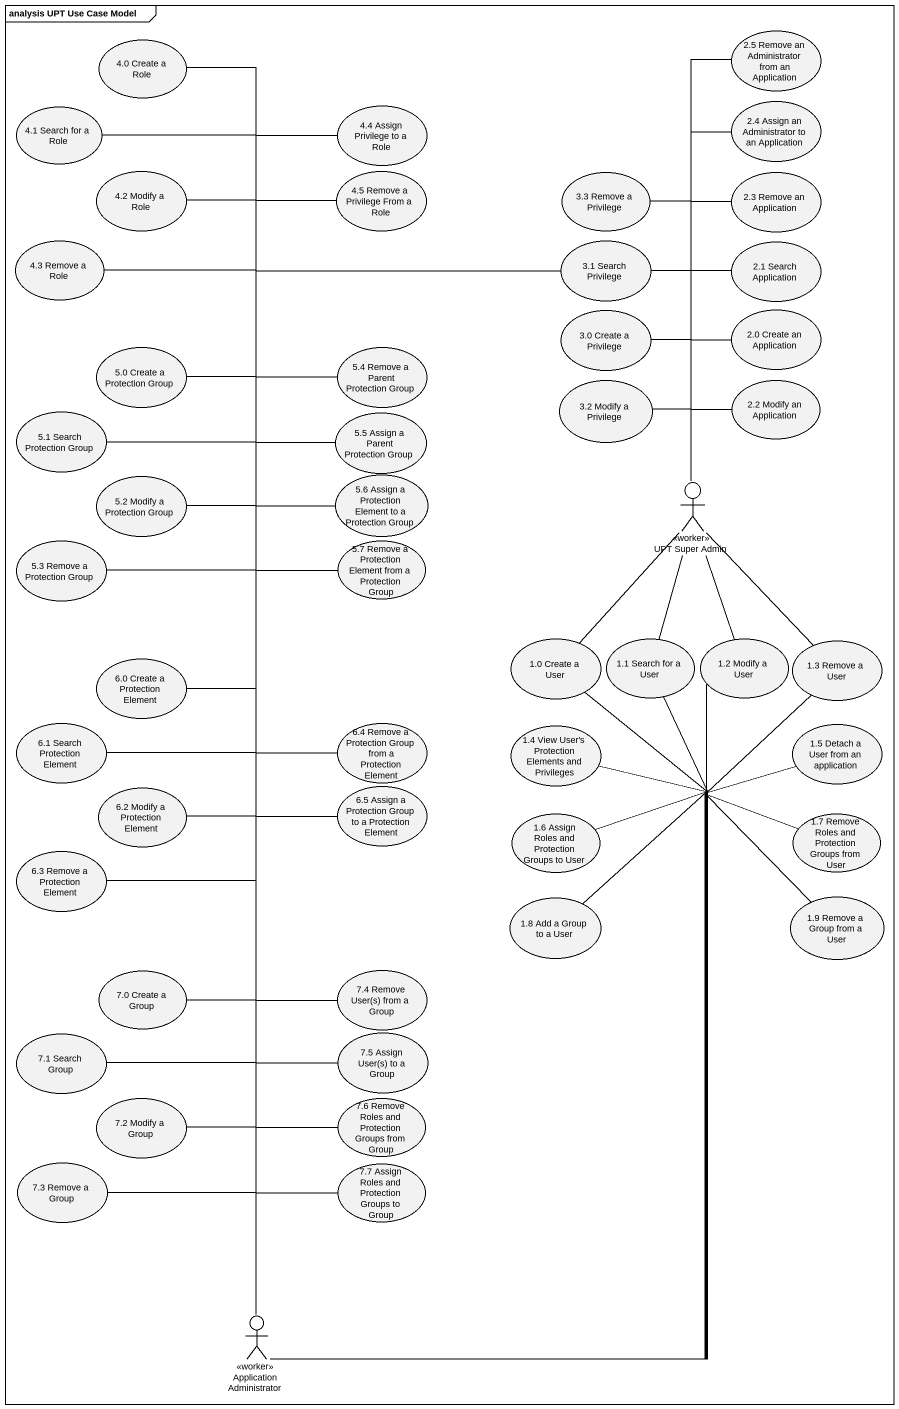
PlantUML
@startuml
mainframe analysis UPT Use Case Model
usecase "2.5 Remove an Administrator from an Application" as u2_5_Remove_an_Administrator
usecase "4.0 Create a Role" as u4_0_Create_a_Role
usecase "4.1 Search for a Role" as u4_1_Search_for_a_Role
usecase "4.4 Assign Privilege to a Role" as u4_4_Assign_Privilege_to_a
usecase "2.4 Assign an Administrator to an Application" as u2_4_Assign_an_Administrator
usecase "4.2 Modify a Role" as u4_2_Modify_a_Role
usecase "4.5 Remove a Privilege From a Role" as u4_5_Remove_a_Privilege_From
usecase "3.3 Remove a Privilege" as u3_3_Remove_a_Privilege
usecase "2.3 Remove an Application" as u2_3_Remove_an_Application
usecase "4.3 Remove a Role" as u4_3_Remove_a_Role
usecase "3.1 Search Privilege" as u3_1_Search_Privilege
usecase "2.1 Search Application" as u2_1_Search_Application
usecase "3.0 Create a Privilege" as u3_0_Create_a_Privilege
usecase "2.0 Create an Application" as u2_0_Create_an_Application
usecase "5.0 Create a Protection Group" as u5_0_Create_a_Protection
usecase "5.4 Remove a Parent Protection Group" as u5_4_Remove_a_Parent
usecase "3.2 Modify a Privilege" as u3_2_Modify_a_Privilege
usecase "2.2 Modify an Application" as u2_2_Modify_an_Application
usecase "5.1 Search Protection Group" as u5_1_Search_Protection_Group
usecase "5.5 Assign a Parent Protection Group" as u5_5_Assign_a_Parent
usecase "5.2 Modify a Protection Group" as u5_2_Modify_a_Protection
usecase "5.6 Assign a Protection Element to a Protection Group" as u5_6_Assign_a_Protection
actor "UPT Super Admin" as UPT_Super_Admin <<worker>>
usecase "5.3 Remove a Protection Group" as u5_3_Remove_a_Protection
usecase "5.7 Remove a Protection Element from a Protection Group" as u5_7_Remove_a_Protection
usecase "1.0 Create a User" as u1_0_Create_a_User
usecase "1.1 Search for a User" as u1_1_Search_for_a_User
usecase "1.2 Modify a User" as u1_2_Modify_a_User
usecase "1.3 Remove a User" as u1_3_Remove_a_User
usecase "6.0 Create a Protection Element" as u6_0_Create_a_Protection
usecase "6.1 Search Protection Element" as u6_1_Search_Protection
usecase "6.4 Remove a Protection Group from a Protection Element" as u6_4_Remove_a_Protection
usecase "1.4 View User's Protection Elements and Privileges" as u1_4_View_User_s_Protection
usecase "1.5 Detach a User from an application" as u1_5_Detach_a_User_from_an
usecase "6.2 Modify a Protection Element" as u6_2_Modify_a_Protection
usecase "6.5 Assign a Protection Group to a Protection Element" as u6_5_Assign_a_Protection
usecase "1.6 Assign Roles and Protection Groups to User" as u1_6_Assign_Roles_and
usecase "1.7 Remove Roles and Protection Groups from User" as u1_7_Remove_Roles_and
usecase "6.3 Remove a Protection Element" as u6_3_Remove_a_Protection
usecase "1.8 Add a Group to a User" as u1_8_Add_a_Group_to_a_User
usecase "1.9 Remove a Group from a User" as u1_9_Remove_a_Group_from_a
usecase "7.0 Create a Group" as u7_0_Create_a_Group
usecase "7.4 Remove User(s) from a Group" as u7_4_Remove_User_s_from_a
usecase "7.1 Search Group" as u7_1_Search_Group
usecase "7.5 Assign User(s) to a Group" as u7_5_Assign_User_s_to_a_Group
usecase "7.2 Modify a Group" as u7_2_Modify_a_Group
usecase "7.6 Remove Roles and Protection Groups from Group" as u7_6_Remove_Roles_and
usecase "7.3 Remove a Group" as u7_3_Remove_a_Group
usecase "7.7 Assign Roles and Protection Groups to Group" as u7_7_Assign_Roles_and
actor "Application Administrator" as Application_Administrator <<worker>>
UPT_Super_Admin -up- u2_5_Remove_an_Administrator
UPT_Super_Admin -up- u2_4_Assign_an_Administrator
UPT_Super_Admin -up- u3_3_Remove_a_Privilege
UPT_Super_Admin -up- u2_3_Remove_an_Application
UPT_Super_Admin -up- u3_1_Search_Privilege
UPT_Super_Admin -up- u2_1_Search_Application
UPT_Super_Admin -up- u3_0_Create_a_Privilege
UPT_Super_Admin -up- u2_0_Create_an_Application
UPT_Super_Admin -up- u3_2_Modify_a_Privilege
UPT_Super_Admin -up- u2_2_Modify_an_Application
UPT_Super_Admin -- u1_0_Create_a_User
UPT_Super_Admin -- u1_1_Search_for_a_User
UPT_Super_Admin -- u1_2_Modify_a_User
UPT_Super_Admin -- u1_3_Remove_a_User
Application_Administrator -up- u4_0_Create_a_Role
Application_Administrator -up- u4_1_Search_for_a_Role
Application_Administrator -up- u4_4_Assign_Privilege_to_a
Application_Administrator -up- u4_2_Modify_a_Role
Application_Administrator -up- u4_5_Remove_a_Privilege_From
Application_Administrator -up- u4_3_Remove_a_Role
Application_Administrator -up- u3_1_Search_Privilege
Application_Administrator -up- u5_0_Create_a_Protection
Application_Administrator -up- u5_4_Remove_a_Parent
Application_Administrator -up- u5_1_Search_Protection_Group
Application_Administrator -up- u5_5_Assign_a_Parent
Application_Administrator -up- u5_2_Modify_a_Protection
Application_Administrator -up- u5_6_Assign_a_Protection
Application_Administrator -up- u5_3_Remove_a_Protection
Application_Administrator -up- u5_7_Remove_a_Protection
Application_Administrator -up- u1_0_Create_a_User
Application_Administrator -up- u1_1_Search_for_a_User
Application_Administrator -up- u1_2_Modify_a_User
Application_Administrator -up- u1_3_Remove_a_User
Application_Administrator -up- u6_0_Create_a_Protection
Application_Administrator -up- u6_1_Search_Protection
Application_Administrator -up- u6_4_Remove_a_Protection
Application_Administrator -up- u1_4_View_User_s_Protection
Application_Administrator -up- u1_5_Detach_a_User_from_an
Application_Administrator -up- u6_2_Modify_a_Protection
Application_Administrator -up- u6_5_Assign_a_Protection
Application_Administrator -up- u1_6_Assign_Roles_and
Application_Administrator -up- u1_7_Remove_Roles_and
Application_Administrator -up- u6_3_Remove_a_Protection
Application_Administrator -up- u1_8_Add_a_Group_to_a_User
Application_Administrator -up- u1_9_Remove_a_Group_from_a
Application_Administrator -up- u7_0_Create_a_Group
Application_Administrator -up- u7_4_Remove_User_s_from_a
Application_Administrator -up- u7_1_Search_Group
Application_Administrator -up- u7_5_Assign_User_s_to_a_Group
Application_Administrator -up- u7_2_Modify_a_Group
Application_Administrator -up- u7_6_Remove_Roles_and
Application_Administrator -up- u7_3_Remove_a_Group
Application_Administrator -up- u7_7_Assign_Roles_and
@enduml
